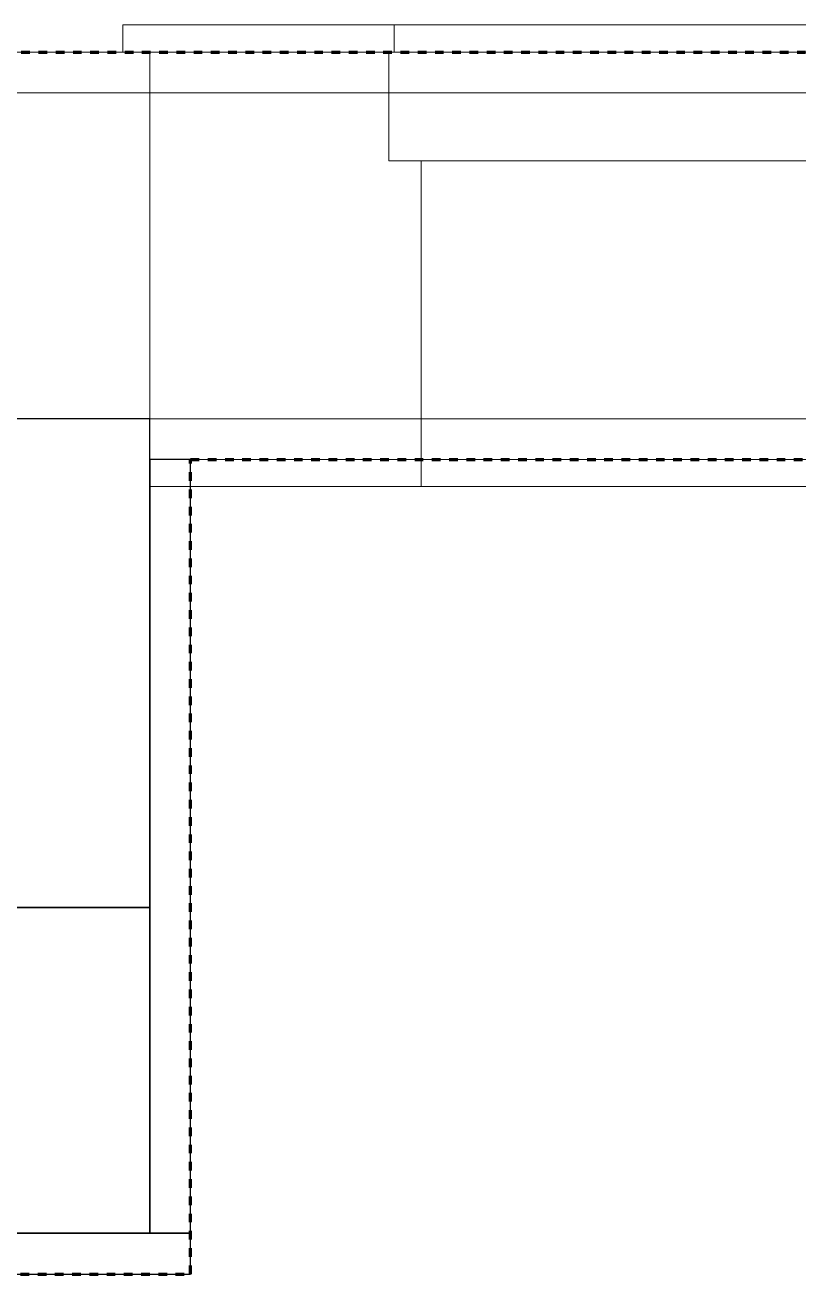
# Model space of a CAD drawing. Header units: millimetres. Extents: x -5300 to 98858, y -5196 to 93886.
# Drawn here: x 56004 to 56288.8, y 42715 to 43175 of the extents above; entities that cross this region are included whole.
import ezdxf

# ---------------------------------------------------------------- set-up
doc = ezdxf.new("R2010")
doc.units = ezdxf.units.MM
doc.linetypes.add('Штрих', pattern=[6.35, 3.175, -3.175])
doc.linetypes.add('Штрих_2_', pattern=[6.35, 3.175, -3.175])
for name, color, linetype, lineweight, true_color in [('_Разделитель помещений_', 4, 'Штрих', 70, 0x00ffff), ('Двери', 7, 'Continuous', 18, 0x7f7f7f), ('Стены', 7, 'Continuous', 18, 0x7f7f7f), ('Стены разрез', 7, 'Continuous', 50, 0x7f7f7f)]:
    doc.layers.add(name, color=color, linetype=linetype, lineweight=lineweight, true_color=true_color)

# ---------------------------------------------------------------- blocks, each defined once
blk = doc.blocks.new('СТВ_Перегородка_Кирпич 242319 - СТВ_Перегородка_Кирпич 2-249685-Подвал')
at = {"layer": 'Стены', "color": 254, "true_color": 0xd4d4d4}
blk.add_line((33750, 43150), (58000, 43150), dxfattribs=at)
blk = doc.blocks.new('СТВ_Перегородка_Кирпич 242319 - СТВ_Перегородка_Кирпич-249678-Подвал')
at = {"layer": 'Стены', "color": 254, "true_color": 0xd4d4d4}
for p, q in [((33750, 43165), (57830, 43165)), ((57830, 43165), (33750, 43165)), ((57830, 43165), (48765, 43165)), ((56050, 43150), (56050, 43165)), ((56050, 43165), (57550, 43165)), ((56050, 43165), (56050, 43150)), ((57550, 43165), (56050, 43165)), ((56050, 43165), (56050, 43150)), ((56050, 43150), (56050, 43165)), ((56050, 43165), (56050, 43165)), ((57550, 43165), (56050, 43165)), ((56050, 43165), (56050, 43165)), ((56050, 43165), (57550, 43165)), ((57830, 43150), (33750, 43150)), ((57830, 43150), (33750, 43150)), ((57830, 43150), (48765, 43150)), ((54750, 43150), (57650, 43150)), ((57650, 43150), (54750, 43150)), ((57650, 43150), (54750, 43150)), ((56050, 43150), (56050, 43150)), ((56050, 43150), (57550, 43150)), ((57550, 43150), (56050, 43150)), ((57550, 43150), (56050, 43150)), ((56050, 43150), (57550, 43150)), ((56050, 43150), (56050, 43150)), ((56050, 43030), (56050, 43150)), ((56050, 43150), (57550, 43150)), ((56050, 43150), (56050, 43030)), ((57550, 43150), (56050, 43150)), ((56050, 43150), (56050, 43030)), ((56050, 43030), (56050, 43150)), ((56050, 43150), (56050, 43150)), ((57550, 43150), (56050, 43150)), ((56050, 43150), (56050, 43150)), ((56050, 43150), (57550, 43150)), ((54750, 43030), (57650, 43030)), ((54750, 43030), (57650, 43030)), ((57650, 43030), (54750, 43030)), ((56050, 43030), (57550, 43030)), ((57550, 43030), (56050, 43030)), ((56050, 43030), (56050, 43030)), ((57550, 43030), (56050, 43030)), ((56050, 43030), (57550, 43030)), ((56050, 43030), (56050, 43030)), ((56050, 43030), (56050, 43030)), ((56050, 43030), (57650, 43030)), ((56050, 43030), (57635, 43030)), ((56050, 43030), (56050, 43030)), ((56050, 43030), (57550, 43030)), ((57550, 43030), (56050, 43030)), ((57550, 43030), (56050, 43030)), ((56050, 43030), (56050, 43015)), ((56050, 43030), (57550, 43030)), ((56050, 43015), (56050, 43030)), ((56050, 43030), (56050, 43015)), ((56050, 43030), (56050, 43015)), ((56050, 43030), (56050, 43030)), ((56050, 43015), (56050, 43030)), ((56050, 43030), (57650, 43030)), ((56050, 43015), (56050, 43030)), ((56050, 43030), (56050, 43030)), ((56050, 43030), (56050, 43015)), ((56050, 43015), (57550, 43015)), ((57550, 43015), (56050, 43015)), ((56050, 43015), (56050, 43015)), ((57650, 43015), (56050, 43015)), ((56050, 43015), (56050, 43015)), ((57550, 43015), (56050, 43015)), ((56050, 43015), (56050, 43015)), ((56050, 43015), (57650, 43015)), ((56050, 43015), (57635, 43015)), ((56050, 43015), (56050, 43015)), ((56050, 43015), (57550, 43015))]:
    blk.add_line(p, q, dxfattribs=at)
blk = doc.blocks.new('СТВ_Перегородка_Кирпич 242319 - СТВ_Перегородка_Кирпич 242319-249682-Подвал')
for name in ['СТВ_Перегородка_Кирпич 242319 - СТВ_Перегородка_Кирпич-249678-Подвал', 'СТВ_Перегородка_Кирпич 242319 - СТВ_Перегородка_Кирпич 2-249685-Подвал']:
    blk.add_blockref(name, (0, 0))
blk = doc.blocks.new('Д-28 - Д-28-249687-Подвал')
at = {"layer": 'Двери', "color": 254, "true_color": 0xd4d4d4}
for p, q in [((56040, 43175), (56140, 43175)), ((56040, 43165), (56040, 43175)), ((56040, 43175), (56040, 43175)), ((56040, 43175), (56140, 43175)), ((56140, 43175), (56040, 43175)), ((56040, 43175), (56040, 43175)), ((56040, 43175), (56040, 43165)), ((56040, 43165), (56040, 43175)), ((56140, 43175), (56040, 43175)), ((56040, 43175), (56040, 43165)), ((56040, 43175), (56140, 43175)), ((56040, 43165), (56040, 43175)), ((56040, 43175), (57560, 43175)), ((56140, 43175), (56040, 43175)), ((57560, 43175), (56040, 43175)), ((56040, 43175), (56040, 43165)), ((56140, 43175), (56140, 43165)), ((56140, 43175), (56140, 43175)), ((56140, 43175), (56140, 43175)), ((56140, 43175), (56140, 43165)), ((56140, 43165), (56140, 43175)), ((56140, 43165), (56140, 43175)), ((56140, 43175), (56140, 43165)), ((57460, 43175), (56140, 43175)), ((56140, 43175), (57460, 43175)), ((56140, 43165), (56140, 43175)), ((56140, 43165), (56040, 43165)), ((56040, 43165), (56140, 43165)), ((56140, 43165), (56040, 43165)), ((56040, 43165), (56040, 43165)), ((56040, 43165), (56040, 43165)), ((56040, 43165), (56140, 43165)), ((56140, 43165), (56040, 43165)), ((56040, 43165), (56140, 43165)), ((57560, 43165), (56040, 43165)), ((56040, 43165), (57560, 43165)), ((56138, 43165), (56050, 43165)), ((56050, 43165), (56050, 43015)), ((56050, 43015), (56050, 43165)), ((56050, 43165), (56138, 43165)), ((56138, 43165), (56050, 43165)), ((56050, 43165), (56050, 43165)), ((56050, 43165), (56138, 43165)), ((56050, 43165), (56050, 43015)), ((56050, 43015), (56050, 43165)), ((56050, 43165), (56050, 43165)), ((56138, 43165), (56050, 43165)), ((56050, 43165), (56050, 43165)), ((56050, 43165), (57550, 43165)), ((56050, 43015), (56050, 43165)), ((56050, 43165), (56138, 43165)), ((56050, 43165), (56050, 43015)), ((56050, 43015), (56050, 43165)), ((56050, 43165), (56050, 43165)), ((56050, 43165), (56050, 43015)), ((57550, 43165), (56050, 43165)), ((56138, 43125), (56138, 43165)), ((56138, 43165), (56138, 43125)), ((56138, 43165), (56138, 43125)), ((56138, 43125), (56138, 43165)), ((56138, 43165), (56138, 43165)), ((56138, 43165), (56138, 43165)), ((56138, 43165), (56138, 43165)), ((57462, 43165), (56138, 43165)), ((56138, 43165), (56138, 43165)), ((56138, 43165), (56138, 43125)), ((56138, 43125), (56138, 43165)), ((56138, 43165), (56138, 43125)), ((56138, 43165), (57462, 43165)), ((56138, 43125), (56138, 43165)), ((56138, 43165), (56562, 43165)), ((56138, 43125), (56138, 43165)), ((56138, 43165), (56138, 43165)), ((56138, 43165), (56562, 43165)), ((56562, 43165), (56138, 43165)), ((56138, 43165), (56138, 43165)), ((56138, 43165), (56138, 43125)), ((56138, 43125), (56138, 43165)), ((56562, 43165), (56138, 43165)), ((56138, 43165), (56138, 43125)), ((56140, 43165), (56140, 43165)), ((56140, 43165), (56140, 43165)), ((57460, 43165), (56140, 43165)), ((56140, 43165), (57460, 43165)), ((56138, 43125), (56150, 43125)), ((56150, 43125), (56138, 43125)), ((56138, 43125), (56138, 43125)), ((56150, 43125), (56138, 43125)), ((56138, 43125), (56150, 43125)), ((56138, 43125), (56138, 43125)), ((56138, 43125), (56138, 43125)), ((56138, 43125), (56150, 43125)), ((57462, 43125), (56138, 43125)), ((56150, 43125), (56138, 43125)), ((56138, 43125), (56138, 43125)), ((56138, 43125), (57462, 43125)), ((56562, 43125), (56138, 43125)), ((56138, 43125), (56562, 43125)), ((56562, 43125), (56138, 43125)), ((56138, 43125), (56138, 43125)), ((56138, 43125), (56138, 43125)), ((56138, 43125), (56562, 43125)), ((56150, 43125), (56150, 43125)), ((56150, 43125), (56150, 43015)), ((56150, 43015), (56150, 43125)), ((56150, 43125), (56150, 43125)), ((56150, 43015), (56150, 43125)), ((56150, 43125), (56150, 43015)), ((56150, 43125), (56150, 43015)), ((57450, 43125), (56150, 43125)), ((56150, 43125), (57450, 43125)), ((56150, 43015), (56150, 43125)), ((56050, 43005), (56050, 43015)), ((56050, 43015), (56150, 43015)), ((56050, 43005), (56050, 43015)), ((56050, 43015), (56050, 43015)), ((56050, 43015), (56050, 43005)), ((56050, 43015), (56050, 43015)), ((56050, 43015), (56150, 43015)), ((56150, 43015), (56050, 43015)), ((56150, 43015), (56050, 43015)), ((56050, 43015), (56050, 43005)), ((56050, 43005), (56050, 43015)), ((56050, 43015), (56150, 43015)), ((57550, 43015), (56050, 43015)), ((56050, 43015), (56050, 43005)), ((56050, 43015), (57550, 43015)), ((56150, 43015), (56050, 43015)), ((56050, 43015), (56150, 43015)), ((56150, 43015), (56050, 43015)), ((56050, 43015), (56050, 43015)), ((56050, 43015), (56150, 43015)), ((56150, 43015), (56050, 43015)), ((56050, 43015), (56050, 43015)), ((56150, 43015), (56050, 43015)), ((56050, 43015), (56050, 43015)), ((56050, 43015), (57550, 43015)), ((57550, 43015), (56050, 43015)), ((56050, 43015), (56050, 43015)), ((56050, 43015), (56150, 43015)), ((56150, 43015), (56150, 43005)), ((56150, 43015), (56150, 43015)), ((56150, 43005), (56150, 43015)), ((56150, 43015), (56150, 43015)), ((56150, 43015), (56150, 43005)), ((56150, 43005), (56150, 43015)), ((56150, 43015), (56150, 43005)), ((57450, 43015), (56150, 43015)), ((56150, 43005), (56150, 43015)), ((56150, 43015), (57450, 43015)), ((56150, 43015), (56150, 43015)), ((56150, 43015), (56150, 43015)), ((57450, 43015), (56150, 43015)), ((56150, 43015), (57450, 43015)), ((56150, 43005), (56050, 43005)), ((56050, 43005), (56050, 43005)), ((56050, 43005), (56150, 43005)), ((56150, 43005), (56050, 43005)), ((56050, 43005), (56050, 43005)), ((56050, 43005), (56150, 43005)), ((56150, 43005), (56050, 43005)), ((56050, 43005), (57550, 43005)), ((56050, 43005), (56150, 43005)), ((57550, 43005), (56050, 43005)), ((56150, 43005), (56150, 43005)), ((56150, 43005), (56150, 43005)), ((57450, 43005), (56150, 43005)), ((56150, 43005), (57450, 43005))]:
    blk.add_line(p, q, dxfattribs=at)
blk = doc.blocks.new('Д-28 - Д-28-249691-Подвал')
blk.add_blockref('Д-28 - Д-28-249687-Подвал', (0, 0))
blk = doc.blocks.new('СТВ_Перегородка_Кирпич 243656 - СТВ_Перегородка_Кирпич 243656-249820-Подвал')
at = {"layer": 'Стены', "color": 254, "true_color": 0xd4d4d4}
for p, q in [((56050, 42850), (56050, 42850)), ((56050, 42730), (56050, 42730)), ((56065, 42730), (56065, 42730)), ((56065, 42715), (56065, 42715))]:
    blk.add_line(p, q, dxfattribs=at)
at = {"layer": 'Стены разрез', "color": 254, "lineweight": 25, "true_color": 0xd4d4d4}
for p, q in [((56050, 42850), (54345, 42850)), ((56050, 42730), (56050, 42850)), ((54345, 42730), (56050, 42730)), ((56065, 42730), (54345, 42730)), ((56065, 42715), (56065, 42730)), ((54345, 42715), (56065, 42715))]:
    blk.add_line(p, q, dxfattribs=at)
blk = doc.blocks.new('СТВ_Перегородка_Кирпич 243885 - СТВ_Перегородка_Кирпич 2-249855-Подвал')
at = {"layer": 'Стены', "color": 254, "true_color": 0xd4d4d4}
blk.add_line((55930, 42850), (55930, 43150), dxfattribs=at)
blk = doc.blocks.new('СТВ_Перегородка_Кирпич 243885 - СТВ_Перегородка_Кирпич 243885-249852-Подвал')
at = {"layer": 'Стены', "color": 254, "true_color": 0xd4d4d4}
for p, q in [((55930, 43030), (55930, 43030)), ((56050, 43030), (56050, 43030)), ((55915, 43015), (55915, 43015)), ((55930, 43015), (55930, 43015)), ((56050, 43015), (56050, 43015)), ((56065, 43015), (56065, 43015)), ((55915, 42865), (55915, 42865)), ((55930, 42865), (55930, 42865)), ((55930, 42850), (55930, 42850)), ((56050, 42850), (56050, 42850)), ((56050, 42730), (56050, 42730)), ((56065, 42730), (56065, 42730))]:
    blk.add_line(p, q, dxfattribs=at)
at = {"layer": 'Стены разрез', "color": 254, "lineweight": 25, "true_color": 0xd4d4d4}
for p, q in [((56050, 43030), (55930, 43030)), ((55930, 43030), (55930, 42850)), ((56050, 42850), (56050, 43030)), ((55930, 43015), (55915, 43015)), ((55915, 43015), (55915, 42865)), ((55930, 42865), (55930, 43015)), ((56065, 43015), (56050, 43015)), ((56050, 43015), (56050, 42730)), ((56065, 42730), (56065, 43015)), ((55915, 42865), (55930, 42865)), ((55930, 42850), (56050, 42850)), ((56050, 42730), (56065, 42730))]:
    blk.add_line(p, q, dxfattribs=at)
blk.add_blockref('СТВ_Перегородка_Кирпич 243885 - СТВ_Перегородка_Кирпич 2-249855-Подвал', (0, 0))

msp = doc.modelspace()

# ---------------------------------------------------------------- linework, layer by layer
at = {"layer": '_Разделитель помещений_', "color": 131, "linetype": 'Штрих_2_', "true_color": 0xaaffff}
for p, q in [((15750, 43165), (57830, 43165)), ((56065, 42715), (56065, 43015)), ((56065, 43015), (57635, 43015)), ((54345, 42715), (56065, 42715))]:
    msp.add_line(p, q, dxfattribs=at)

# ---------------------------------------------------------------- block references
at = {"layer": 'Двери', "color": 254, "true_color": 0xd4d4d4}
msp.add_blockref('Д-28 - Д-28-249691-Подвал', (0, 0), dxfattribs=at)
at = {"layer": 'Стены', "color": 254, "true_color": 0xd4d4d4}
for name in ['СТВ_Перегородка_Кирпич 242319 - СТВ_Перегородка_Кирпич 242319-249682-Подвал', 'СТВ_Перегородка_Кирпич 243885 - СТВ_Перегородка_Кирпич 243885-249852-Подвал', 'СТВ_Перегородка_Кирпич 243656 - СТВ_Перегородка_Кирпич 243656-249820-Подвал']:
    msp.add_blockref(name, (0, 0), dxfattribs=at)

doc.saveas('drawing.dxf')
